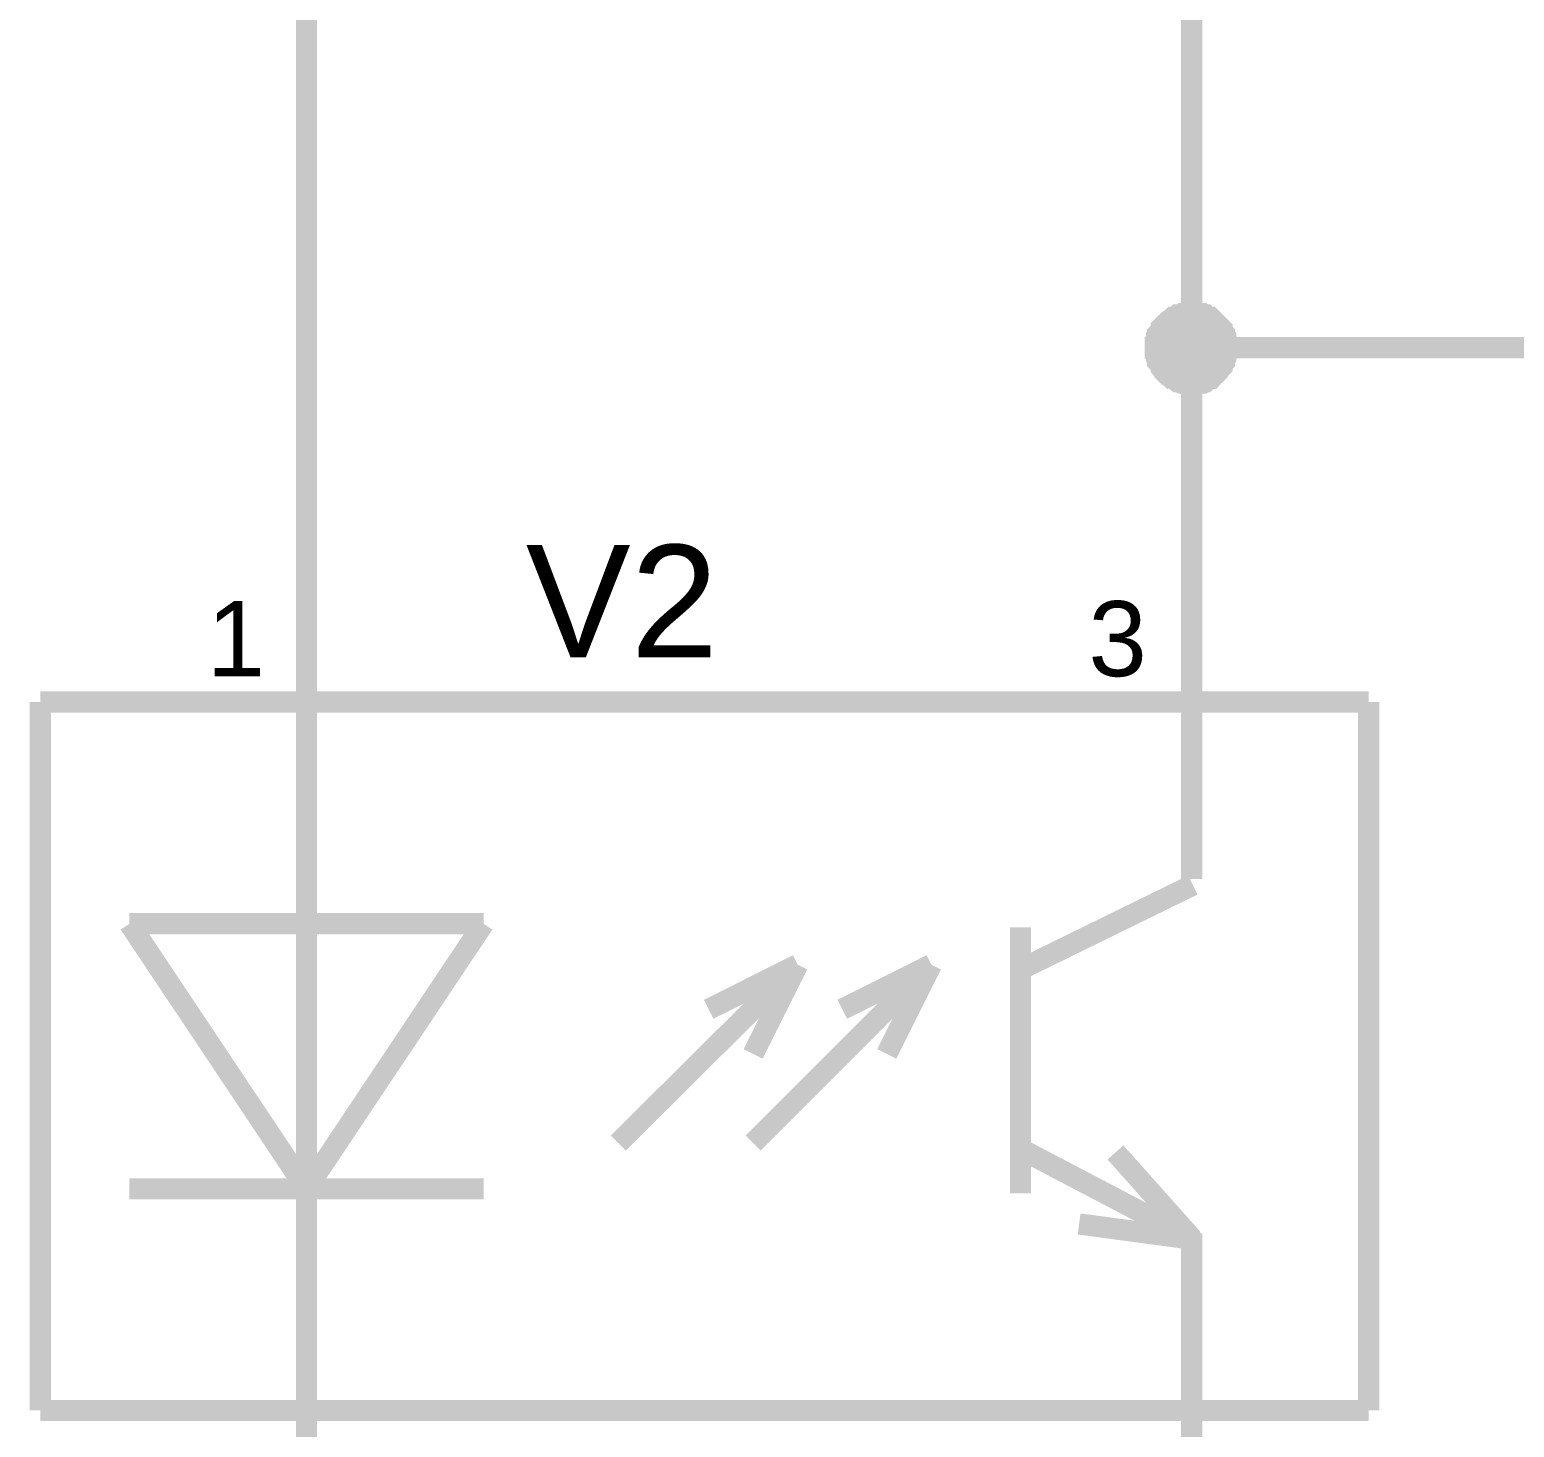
# Model space of a CAD drawing. Header units: millimetres. Extents: x -2024 to 917, y -725 to 13.
# Drawn here: x -1995.28 to -1974.33, y -684.41 to -664.68 of the extents above; entities that cross this region are included whole.
import ezdxf

# ---------------------------------------------------------------- set-up
doc = ezdxf.new("R2010")
doc.units = ezdxf.units.MM
doc.styles.get("Standard").update_dxf_attribs({"font": 'arial.ttf'})

msp = doc.modelspace()

# ---------------------------------------------------------------- linework, layer by layer
at = {"color": 7}
for points, const_width in [([(-1991.375, -629.177), (-1991.375, -671.667)], 0.3), ([(-1978.879, -664.166), (-1978.879, -666.667)], 0.3), ([(-1978.879, -669.167), (-1978.879, -666.667)], 0.3), ([(-1979.393, -669.167), (-1979.393, -669.134), (-1979.393, -669.117), (-1979.393, -669.084), (-1979.376, -669.068), (-1979.376, -669.035), (-1979.376, -669.018), (-1979.359, -669.001), (-1979.359, -668.968), (-1979.343, -668.952), (-1979.326, -668.935), (-1979.31, -668.902), (-1979.31, -668.885), (-1979.293, -668.869), (-1979.277, -668.852), (-1979.26, -668.836), (-1979.244, -668.819), (-1979.227, -668.803), (-1979.21, -668.786), (-1979.177, -668.77), (-1979.161, -668.753), (-1979.144, -668.736), (-1979.128, -668.736), (-1979.095, -668.72), (-1979.078, -668.703), (-1979.061, -668.703), (-1979.028, -668.687), (-1979.012, -668.687), (-1978.979, -668.687), (-1978.962, -668.67), (-1978.929, -668.67), (-1978.913, -668.67), (-1978.879, -668.67)], 0.3), ([(-1979.393, -669.167), (-1979.393, -669.134), (-1979.393, -669.117), (-1979.393, -669.084), (-1979.376, -669.068), (-1979.376, -669.035), (-1979.376, -669.018), (-1979.359, -669.001), (-1979.359, -668.968), (-1979.343, -668.952), (-1979.326, -668.935), (-1979.31, -668.902), (-1979.31, -668.885), (-1979.293, -668.869), (-1979.277, -668.852), (-1979.26, -668.836), (-1979.244, -668.819), (-1979.227, -668.803), (-1979.21, -668.786), (-1979.177, -668.77), (-1979.161, -668.753), (-1979.144, -668.736), (-1979.128, -668.736), (-1979.095, -668.72), (-1979.078, -668.703), (-1979.061, -668.703), (-1979.028, -668.687), (-1979.012, -668.687), (-1978.979, -668.687), (-1978.962, -668.67), (-1978.929, -668.67), (-1978.913, -668.67), (-1978.879, -668.67)], 0.3), ([(-1979.393, -669.167), (-1979.393, -669.134), (-1979.393, -669.117), (-1979.393, -669.084), (-1979.376, -669.068), (-1979.376, -669.035), (-1979.376, -669.018), (-1979.359, -669.001), (-1979.359, -668.968), (-1979.343, -668.952), (-1979.326, -668.935), (-1979.31, -668.902), (-1979.31, -668.885), (-1979.293, -668.869), (-1979.277, -668.852), (-1979.26, -668.836), (-1979.244, -668.819), (-1979.227, -668.803), (-1979.21, -668.786), (-1979.177, -668.77), (-1979.161, -668.753), (-1979.144, -668.736), (-1979.128, -668.736), (-1979.095, -668.72), (-1979.078, -668.703), (-1979.061, -668.703), (-1979.028, -668.687), (-1979.012, -668.687), (-1978.979, -668.687), (-1978.962, -668.67), (-1978.929, -668.67), (-1978.913, -668.67), (-1978.879, -668.67)], 0.3), ([(-1979.393, -669.167), (-1979.393, -669.134), (-1979.393, -669.117), (-1979.393, -669.084), (-1979.376, -669.068), (-1979.376, -669.035), (-1979.376, -669.018), (-1979.359, -669.001), (-1979.359, -668.968), (-1979.343, -668.952), (-1979.326, -668.935), (-1979.31, -668.902), (-1979.31, -668.885), (-1979.293, -668.869), (-1979.277, -668.852), (-1979.26, -668.836), (-1979.244, -668.819), (-1979.227, -668.803), (-1979.21, -668.786), (-1979.177, -668.77), (-1979.161, -668.753), (-1979.144, -668.736), (-1979.128, -668.736), (-1979.095, -668.72), (-1979.078, -668.703), (-1979.061, -668.703), (-1979.028, -668.687), (-1979.012, -668.687), (-1978.979, -668.687), (-1978.962, -668.67), (-1978.929, -668.67), (-1978.913, -668.67), (-1978.879, -668.67)], 0.3), ([(-1978.879, -668.67), (-1978.879, -668.67)], 0.3), ([(-1978.879, -668.67), (-1978.846, -668.67), (-1978.83, -668.67), (-1978.797, -668.67), (-1978.78, -668.687), (-1978.747, -668.687), (-1978.73, -668.687), (-1978.714, -668.703), (-1978.681, -668.703), (-1978.664, -668.72), (-1978.648, -668.736), (-1978.615, -668.736), (-1978.598, -668.753), (-1978.582, -668.77), (-1978.565, -668.786), (-1978.548, -668.803), (-1978.532, -668.819), (-1978.515, -668.836), (-1978.499, -668.852), (-1978.482, -668.869), (-1978.466, -668.885), (-1978.449, -668.902), (-1978.449, -668.935), (-1978.433, -668.952), (-1978.416, -668.968), (-1978.416, -669.001), (-1978.399, -669.018), (-1978.399, -669.035), (-1978.399, -669.068), (-1978.383, -669.084), (-1978.383, -669.117), (-1978.383, -669.134), (-1978.383, -669.167)], 0.3), ([(-1978.879, -668.67), (-1978.879, -668.67)], 0.3), ([(-1978.879, -668.67), (-1978.846, -668.67), (-1978.83, -668.67), (-1978.797, -668.67), (-1978.78, -668.687), (-1978.747, -668.687), (-1978.73, -668.687), (-1978.714, -668.703), (-1978.681, -668.703), (-1978.664, -668.72), (-1978.648, -668.736), (-1978.615, -668.736), (-1978.598, -668.753), (-1978.582, -668.77), (-1978.565, -668.786), (-1978.548, -668.803), (-1978.532, -668.819), (-1978.515, -668.836), (-1978.499, -668.852), (-1978.482, -668.869), (-1978.466, -668.885), (-1978.449, -668.902), (-1978.449, -668.935), (-1978.433, -668.952), (-1978.416, -668.968), (-1978.416, -669.001), (-1978.399, -669.018), (-1978.399, -669.035), (-1978.399, -669.068), (-1978.383, -669.084), (-1978.383, -669.117), (-1978.383, -669.134), (-1978.383, -669.167)], 0.3), ([(-1978.879, -668.67), (-1978.879, -668.67)], 0.3), ([(-1978.879, -668.67), (-1978.846, -668.67), (-1978.83, -668.67), (-1978.797, -668.67), (-1978.78, -668.687), (-1978.747, -668.687), (-1978.73, -668.687), (-1978.714, -668.703), (-1978.681, -668.703), (-1978.664, -668.72), (-1978.648, -668.736), (-1978.615, -668.736), (-1978.598, -668.753), (-1978.582, -668.77), (-1978.565, -668.786), (-1978.548, -668.803), (-1978.532, -668.819), (-1978.515, -668.836), (-1978.499, -668.852), (-1978.482, -668.869), (-1978.466, -668.885), (-1978.449, -668.902), (-1978.449, -668.935), (-1978.433, -668.952), (-1978.416, -668.968), (-1978.416, -669.001), (-1978.399, -669.018), (-1978.399, -669.035), (-1978.399, -669.068), (-1978.383, -669.084), (-1978.383, -669.117), (-1978.383, -669.134), (-1978.383, -669.167)], 0.3), ([(-1978.879, -668.67), (-1978.879, -668.67)], 0.3), ([(-1978.879, -668.67), (-1978.846, -668.67), (-1978.83, -668.67), (-1978.797, -668.67), (-1978.78, -668.687), (-1978.747, -668.687), (-1978.73, -668.687), (-1978.714, -668.703), (-1978.681, -668.703), (-1978.664, -668.72), (-1978.648, -668.736), (-1978.615, -668.736), (-1978.598, -668.753), (-1978.582, -668.77), (-1978.565, -668.786), (-1978.548, -668.803), (-1978.532, -668.819), (-1978.515, -668.836), (-1978.499, -668.852), (-1978.482, -668.869), (-1978.466, -668.885), (-1978.449, -668.902), (-1978.449, -668.935), (-1978.433, -668.952), (-1978.416, -668.968), (-1978.416, -669.001), (-1978.399, -669.018), (-1978.399, -669.035), (-1978.399, -669.068), (-1978.383, -669.084), (-1978.383, -669.117), (-1978.383, -669.134), (-1978.383, -669.167)], 0.3), ([(-1979.393, -669.167), (-1979.393, -669.134), (-1979.393, -669.117), (-1979.393, -669.084), (-1979.376, -669.068), (-1979.376, -669.035), (-1979.376, -669.018), (-1979.359, -669.001), (-1979.359, -668.968), (-1979.343, -668.952), (-1979.326, -668.935), (-1979.31, -668.902), (-1979.31, -668.885), (-1979.293, -668.869), (-1979.277, -668.852), (-1979.26, -668.836), (-1979.244, -668.819), (-1979.227, -668.803), (-1979.21, -668.786), (-1979.177, -668.77), (-1979.161, -668.753), (-1979.144, -668.736), (-1979.128, -668.736), (-1979.095, -668.72), (-1979.078, -668.703), (-1979.061, -668.703), (-1979.028, -668.687), (-1979.012, -668.687), (-1978.979, -668.687), (-1978.962, -668.67), (-1978.929, -668.67), (-1978.913, -668.67), (-1978.879, -668.67)], 0.0991), ([(-1979.393, -669.167), (-1979.393, -669.134), (-1979.393, -669.117), (-1979.393, -669.084), (-1979.376, -669.068), (-1979.376, -669.035), (-1979.376, -669.018), (-1979.359, -669.001), (-1979.359, -668.968), (-1979.343, -668.952), (-1979.326, -668.935), (-1979.31, -668.902), (-1979.31, -668.885), (-1979.293, -668.869), (-1979.277, -668.852), (-1979.26, -668.836), (-1979.244, -668.819), (-1979.227, -668.803), (-1979.21, -668.786), (-1979.177, -668.77), (-1979.161, -668.753), (-1979.144, -668.736), (-1979.128, -668.736), (-1979.095, -668.72), (-1979.078, -668.703), (-1979.061, -668.703), (-1979.028, -668.687), (-1979.012, -668.687), (-1978.979, -668.687), (-1978.962, -668.67), (-1978.929, -668.67), (-1978.913, -668.67), (-1978.879, -668.67)], 0.0991), ([(-1979.393, -669.167), (-1979.393, -669.134), (-1979.393, -669.117), (-1979.393, -669.084), (-1979.376, -669.068), (-1979.376, -669.035), (-1979.376, -669.018), (-1979.359, -669.001), (-1979.359, -668.968), (-1979.343, -668.952), (-1979.326, -668.935), (-1979.31, -668.902), (-1979.31, -668.885), (-1979.293, -668.869), (-1979.277, -668.852), (-1979.26, -668.836), (-1979.244, -668.819), (-1979.227, -668.803), (-1979.21, -668.786), (-1979.177, -668.77), (-1979.161, -668.753), (-1979.144, -668.736), (-1979.128, -668.736), (-1979.095, -668.72), (-1979.078, -668.703), (-1979.061, -668.703), (-1979.028, -668.687), (-1979.012, -668.687), (-1978.979, -668.687), (-1978.962, -668.67), (-1978.929, -668.67), (-1978.913, -668.67), (-1978.879, -668.67)], 0.0991), ([(-1979.393, -669.167), (-1979.393, -669.134), (-1979.393, -669.117), (-1979.393, -669.084), (-1979.376, -669.068), (-1979.376, -669.035), (-1979.376, -669.018), (-1979.359, -669.001), (-1979.359, -668.968), (-1979.343, -668.952), (-1979.326, -668.935), (-1979.31, -668.902), (-1979.31, -668.885), (-1979.293, -668.869), (-1979.277, -668.852), (-1979.26, -668.836), (-1979.244, -668.819), (-1979.227, -668.803), (-1979.21, -668.786), (-1979.177, -668.77), (-1979.161, -668.753), (-1979.144, -668.736), (-1979.128, -668.736), (-1979.095, -668.72), (-1979.078, -668.703), (-1979.061, -668.703), (-1979.028, -668.687), (-1979.012, -668.687), (-1978.979, -668.687), (-1978.962, -668.67), (-1978.929, -668.67), (-1978.913, -668.67), (-1978.879, -668.67)], 0.0991), ([(-1978.879, -668.67), (-1978.879, -668.67)], 0.0991), ([(-1978.879, -668.67), (-1978.846, -668.67), (-1978.83, -668.67), (-1978.797, -668.67), (-1978.78, -668.687), (-1978.747, -668.687), (-1978.73, -668.687), (-1978.714, -668.703), (-1978.681, -668.703), (-1978.664, -668.72), (-1978.648, -668.736), (-1978.615, -668.736), (-1978.598, -668.753), (-1978.582, -668.77), (-1978.565, -668.786), (-1978.548, -668.803), (-1978.532, -668.819), (-1978.515, -668.836), (-1978.499, -668.852), (-1978.482, -668.869), (-1978.466, -668.885), (-1978.449, -668.902), (-1978.449, -668.935), (-1978.433, -668.952), (-1978.416, -668.968), (-1978.416, -669.001), (-1978.399, -669.018), (-1978.399, -669.035), (-1978.399, -669.068), (-1978.383, -669.084), (-1978.383, -669.117), (-1978.383, -669.134), (-1978.383, -669.167)], 0.0991), ([(-1978.879, -668.67), (-1978.879, -668.67)], 0.0991), ([(-1978.879, -668.67), (-1978.846, -668.67), (-1978.83, -668.67), (-1978.797, -668.67), (-1978.78, -668.687), (-1978.747, -668.687), (-1978.73, -668.687), (-1978.714, -668.703), (-1978.681, -668.703), (-1978.664, -668.72), (-1978.648, -668.736), (-1978.615, -668.736), (-1978.598, -668.753), (-1978.582, -668.77), (-1978.565, -668.786), (-1978.548, -668.803), (-1978.532, -668.819), (-1978.515, -668.836), (-1978.499, -668.852), (-1978.482, -668.869), (-1978.466, -668.885), (-1978.449, -668.902), (-1978.449, -668.935), (-1978.433, -668.952), (-1978.416, -668.968), (-1978.416, -669.001), (-1978.399, -669.018), (-1978.399, -669.035), (-1978.399, -669.068), (-1978.383, -669.084), (-1978.383, -669.117), (-1978.383, -669.134), (-1978.383, -669.167)], 0.0991), ([(-1978.879, -668.67), (-1978.879, -668.67)], 0.0991), ([(-1978.879, -668.67), (-1978.846, -668.67), (-1978.83, -668.67), (-1978.797, -668.67), (-1978.78, -668.687), (-1978.747, -668.687), (-1978.73, -668.687), (-1978.714, -668.703), (-1978.681, -668.703), (-1978.664, -668.72), (-1978.648, -668.736), (-1978.615, -668.736), (-1978.598, -668.753), (-1978.582, -668.77), (-1978.565, -668.786), (-1978.548, -668.803), (-1978.532, -668.819), (-1978.515, -668.836), (-1978.499, -668.852), (-1978.482, -668.869), (-1978.466, -668.885), (-1978.449, -668.902), (-1978.449, -668.935), (-1978.433, -668.952), (-1978.416, -668.968), (-1978.416, -669.001), (-1978.399, -669.018), (-1978.399, -669.035), (-1978.399, -669.068), (-1978.383, -669.084), (-1978.383, -669.117), (-1978.383, -669.134), (-1978.383, -669.167)], 0.0991), ([(-1978.879, -668.67), (-1978.879, -668.67)], 0.0991), ([(-1978.879, -668.67), (-1978.846, -668.67), (-1978.83, -668.67), (-1978.797, -668.67), (-1978.78, -668.687), (-1978.747, -668.687), (-1978.73, -668.687), (-1978.714, -668.703), (-1978.681, -668.703), (-1978.664, -668.72), (-1978.648, -668.736), (-1978.615, -668.736), (-1978.598, -668.753), (-1978.582, -668.77), (-1978.565, -668.786), (-1978.548, -668.803), (-1978.532, -668.819), (-1978.515, -668.836), (-1978.499, -668.852), (-1978.482, -668.869), (-1978.466, -668.885), (-1978.449, -668.902), (-1978.449, -668.935), (-1978.433, -668.952), (-1978.416, -668.968), (-1978.416, -669.001), (-1978.399, -669.018), (-1978.399, -669.035), (-1978.399, -669.068), (-1978.383, -669.084), (-1978.383, -669.117), (-1978.383, -669.134), (-1978.383, -669.167)], 0.0991), ([(-1978.879, -669.68), (-1978.913, -669.68), (-1978.929, -669.68), (-1978.962, -669.68), (-1978.979, -669.664), (-1979.012, -669.664), (-1979.028, -669.664), (-1979.061, -669.647), (-1979.078, -669.647), (-1979.095, -669.631), (-1979.128, -669.614), (-1979.144, -669.598), (-1979.161, -669.598), (-1979.177, -669.581), (-1979.21, -669.564), (-1979.227, -669.548), (-1979.244, -669.531), (-1979.26, -669.515), (-1979.277, -669.498), (-1979.293, -669.465), (-1979.31, -669.448), (-1979.31, -669.432), (-1979.326, -669.415), (-1979.343, -669.382), (-1979.359, -669.366), (-1979.359, -669.349), (-1979.376, -669.316), (-1979.376, -669.299), (-1979.376, -669.266), (-1979.393, -669.25), (-1979.393, -669.217), (-1979.393, -669.2), (-1979.393, -669.167)], 0.3), ([(-1979.393, -669.167), (-1979.393, -669.167)], 0.3), ([(-1978.879, -669.68), (-1978.913, -669.68), (-1978.929, -669.68), (-1978.962, -669.68), (-1978.979, -669.664), (-1979.012, -669.664), (-1979.028, -669.664), (-1979.061, -669.647), (-1979.078, -669.647), (-1979.095, -669.631), (-1979.128, -669.614), (-1979.144, -669.598), (-1979.161, -669.598), (-1979.177, -669.581), (-1979.21, -669.564), (-1979.227, -669.548), (-1979.244, -669.531), (-1979.26, -669.515), (-1979.277, -669.498), (-1979.293, -669.465), (-1979.31, -669.448), (-1979.31, -669.432), (-1979.326, -669.415), (-1979.343, -669.382), (-1979.359, -669.366), (-1979.359, -669.349), (-1979.376, -669.316), (-1979.376, -669.299), (-1979.376, -669.266), (-1979.393, -669.25), (-1979.393, -669.217), (-1979.393, -669.2), (-1979.393, -669.167)], 0.3), ([(-1979.393, -669.167), (-1979.393, -669.167)], 0.3), ([(-1978.879, -669.68), (-1978.913, -669.68), (-1978.929, -669.68), (-1978.962, -669.68), (-1978.979, -669.664), (-1979.012, -669.664), (-1979.028, -669.664), (-1979.061, -669.647), (-1979.078, -669.647), (-1979.095, -669.631), (-1979.128, -669.614), (-1979.144, -669.598), (-1979.161, -669.598), (-1979.177, -669.581), (-1979.21, -669.564), (-1979.227, -669.548), (-1979.244, -669.531), (-1979.26, -669.515), (-1979.277, -669.498), (-1979.293, -669.465), (-1979.31, -669.448), (-1979.31, -669.432), (-1979.326, -669.415), (-1979.343, -669.382), (-1979.359, -669.366), (-1979.359, -669.349), (-1979.376, -669.316), (-1979.376, -669.299), (-1979.376, -669.266), (-1979.393, -669.25), (-1979.393, -669.217), (-1979.393, -669.2), (-1979.393, -669.167)], 0.3), ([(-1979.393, -669.167), (-1979.393, -669.167)], 0.3), ([(-1978.879, -669.68), (-1978.913, -669.68), (-1978.929, -669.68), (-1978.962, -669.68), (-1978.979, -669.664), (-1979.012, -669.664), (-1979.028, -669.664), (-1979.061, -669.647), (-1979.078, -669.647), (-1979.095, -669.631), (-1979.128, -669.614), (-1979.144, -669.598), (-1979.161, -669.598), (-1979.177, -669.581), (-1979.21, -669.564), (-1979.227, -669.548), (-1979.244, -669.531), (-1979.26, -669.515), (-1979.277, -669.498), (-1979.293, -669.465), (-1979.31, -669.448), (-1979.31, -669.432), (-1979.326, -669.415), (-1979.343, -669.382), (-1979.359, -669.366), (-1979.359, -669.349), (-1979.376, -669.316), (-1979.376, -669.299), (-1979.376, -669.266), (-1979.393, -669.25), (-1979.393, -669.217), (-1979.393, -669.2), (-1979.393, -669.167)], 0.3), ([(-1979.393, -669.167), (-1979.393, -669.167)], 0.3), ([(-1978.879, -669.68), (-1978.913, -669.68), (-1978.929, -669.68), (-1978.962, -669.68), (-1978.979, -669.664), (-1979.012, -669.664), (-1979.028, -669.664), (-1979.061, -669.647), (-1979.078, -669.647), (-1979.095, -669.631), (-1979.128, -669.614), (-1979.144, -669.598), (-1979.161, -669.598), (-1979.177, -669.581), (-1979.21, -669.564), (-1979.227, -669.548), (-1979.244, -669.531), (-1979.26, -669.515), (-1979.277, -669.498), (-1979.293, -669.465), (-1979.31, -669.448), (-1979.31, -669.432), (-1979.326, -669.415), (-1979.343, -669.382), (-1979.359, -669.366), (-1979.359, -669.349), (-1979.376, -669.316), (-1979.376, -669.299), (-1979.376, -669.266), (-1979.393, -669.25), (-1979.393, -669.217), (-1979.393, -669.2), (-1979.393, -669.167)], 0.0991), ([(-1979.393, -669.167), (-1979.393, -669.167)], 0.0991), ([(-1978.879, -669.68), (-1978.913, -669.68), (-1978.929, -669.68), (-1978.962, -669.68), (-1978.979, -669.664), (-1979.012, -669.664), (-1979.028, -669.664), (-1979.061, -669.647), (-1979.078, -669.647), (-1979.095, -669.631), (-1979.128, -669.614), (-1979.144, -669.598), (-1979.161, -669.598), (-1979.177, -669.581), (-1979.21, -669.564), (-1979.227, -669.548), (-1979.244, -669.531), (-1979.26, -669.515), (-1979.277, -669.498), (-1979.293, -669.465), (-1979.31, -669.448), (-1979.31, -669.432), (-1979.326, -669.415), (-1979.343, -669.382), (-1979.359, -669.366), (-1979.359, -669.349), (-1979.376, -669.316), (-1979.376, -669.299), (-1979.376, -669.266), (-1979.393, -669.25), (-1979.393, -669.217), (-1979.393, -669.2), (-1979.393, -669.167)], 0.0991), ([(-1979.393, -669.167), (-1979.393, -669.167)], 0.0991), ([(-1978.879, -669.68), (-1978.913, -669.68), (-1978.929, -669.68), (-1978.962, -669.68), (-1978.979, -669.664), (-1979.012, -669.664), (-1979.028, -669.664), (-1979.061, -669.647), (-1979.078, -669.647), (-1979.095, -669.631), (-1979.128, -669.614), (-1979.144, -669.598), (-1979.161, -669.598), (-1979.177, -669.581), (-1979.21, -669.564), (-1979.227, -669.548), (-1979.244, -669.531), (-1979.26, -669.515), (-1979.277, -669.498), (-1979.293, -669.465), (-1979.31, -669.448), (-1979.31, -669.432), (-1979.326, -669.415), (-1979.343, -669.382), (-1979.359, -669.366), (-1979.359, -669.349), (-1979.376, -669.316), (-1979.376, -669.299), (-1979.376, -669.266), (-1979.393, -669.25), (-1979.393, -669.217), (-1979.393, -669.2), (-1979.393, -669.167)], 0.0991), ([(-1979.393, -669.167), (-1979.393, -669.167)], 0.0991), ([(-1978.879, -669.68), (-1978.913, -669.68), (-1978.929, -669.68), (-1978.962, -669.68), (-1978.979, -669.664), (-1979.012, -669.664), (-1979.028, -669.664), (-1979.061, -669.647), (-1979.078, -669.647), (-1979.095, -669.631), (-1979.128, -669.614), (-1979.144, -669.598), (-1979.161, -669.598), (-1979.177, -669.581), (-1979.21, -669.564), (-1979.227, -669.548), (-1979.244, -669.531), (-1979.26, -669.515), (-1979.277, -669.498), (-1979.293, -669.465), (-1979.31, -669.448), (-1979.31, -669.432), (-1979.326, -669.415), (-1979.343, -669.382), (-1979.359, -669.366), (-1979.359, -669.349), (-1979.376, -669.316), (-1979.376, -669.299), (-1979.376, -669.266), (-1979.393, -669.25), (-1979.393, -669.217), (-1979.393, -669.2), (-1979.393, -669.167)], 0.0991), ([(-1979.393, -669.167), (-1979.393, -669.167)], 0.0991), ([(-1968.883, -675.426), (-1968.883, -669.167), (-1978.879, -669.167), (-1978.879, -671.667)], 0.3), ([(-1978.383, -669.167), (-1978.383, -669.2), (-1978.383, -669.217), (-1978.383, -669.25), (-1978.399, -669.266), (-1978.399, -669.299), (-1978.399, -669.316), (-1978.416, -669.349), (-1978.416, -669.366), (-1978.433, -669.382), (-1978.449, -669.415), (-1978.449, -669.432), (-1978.466, -669.448), (-1978.482, -669.465), (-1978.499, -669.498), (-1978.515, -669.515), (-1978.532, -669.531), (-1978.548, -669.548), (-1978.565, -669.564), (-1978.582, -669.581), (-1978.598, -669.598), (-1978.615, -669.598), (-1978.648, -669.614), (-1978.664, -669.631), (-1978.681, -669.647), (-1978.714, -669.647), (-1978.73, -669.664), (-1978.747, -669.664), (-1978.78, -669.664), (-1978.797, -669.68), (-1978.83, -669.68), (-1978.846, -669.68), (-1978.879, -669.68)], 0.3), ([(-1978.383, -669.167), (-1978.383, -669.2), (-1978.383, -669.217), (-1978.383, -669.25), (-1978.399, -669.266), (-1978.399, -669.299), (-1978.399, -669.316), (-1978.416, -669.349), (-1978.416, -669.366), (-1978.433, -669.382), (-1978.449, -669.415), (-1978.449, -669.432), (-1978.466, -669.448), (-1978.482, -669.465), (-1978.499, -669.498), (-1978.515, -669.515), (-1978.532, -669.531), (-1978.548, -669.548), (-1978.565, -669.564), (-1978.582, -669.581), (-1978.598, -669.598), (-1978.615, -669.598), (-1978.648, -669.614), (-1978.664, -669.631), (-1978.681, -669.647), (-1978.714, -669.647), (-1978.73, -669.664), (-1978.747, -669.664), (-1978.78, -669.664), (-1978.797, -669.68), (-1978.83, -669.68), (-1978.846, -669.68), (-1978.879, -669.68)], 0.3), ([(-1978.383, -669.167), (-1978.383, -669.2), (-1978.383, -669.217), (-1978.383, -669.25), (-1978.399, -669.266), (-1978.399, -669.299), (-1978.399, -669.316), (-1978.416, -669.349), (-1978.416, -669.366), (-1978.433, -669.382), (-1978.449, -669.415), (-1978.449, -669.432), (-1978.466, -669.448), (-1978.482, -669.465), (-1978.499, -669.498), (-1978.515, -669.515), (-1978.532, -669.531), (-1978.548, -669.548), (-1978.565, -669.564), (-1978.582, -669.581), (-1978.598, -669.598), (-1978.615, -669.598), (-1978.648, -669.614), (-1978.664, -669.631), (-1978.681, -669.647), (-1978.714, -669.647), (-1978.73, -669.664), (-1978.747, -669.664), (-1978.78, -669.664), (-1978.797, -669.68), (-1978.83, -669.68), (-1978.846, -669.68), (-1978.879, -669.68)], 0.3), ([(-1978.383, -669.167), (-1978.383, -669.2), (-1978.383, -669.217), (-1978.383, -669.25), (-1978.399, -669.266), (-1978.399, -669.299), (-1978.399, -669.316), (-1978.416, -669.349), (-1978.416, -669.366), (-1978.433, -669.382), (-1978.449, -669.415), (-1978.449, -669.432), (-1978.466, -669.448), (-1978.482, -669.465), (-1978.499, -669.498), (-1978.515, -669.515), (-1978.532, -669.531), (-1978.548, -669.548), (-1978.565, -669.564), (-1978.582, -669.581), (-1978.598, -669.598), (-1978.615, -669.598), (-1978.648, -669.614), (-1978.664, -669.631), (-1978.681, -669.647), (-1978.714, -669.647), (-1978.73, -669.664), (-1978.747, -669.664), (-1978.78, -669.664), (-1978.797, -669.68), (-1978.83, -669.68), (-1978.846, -669.68), (-1978.879, -669.68)], 0.3), ([(-1978.383, -669.167), (-1978.383, -669.2), (-1978.383, -669.217), (-1978.383, -669.25), (-1978.399, -669.266), (-1978.399, -669.299), (-1978.399, -669.316), (-1978.416, -669.349), (-1978.416, -669.366), (-1978.433, -669.382), (-1978.449, -669.415), (-1978.449, -669.432), (-1978.466, -669.448), (-1978.482, -669.465), (-1978.499, -669.498), (-1978.515, -669.515), (-1978.532, -669.531), (-1978.548, -669.548), (-1978.565, -669.564), (-1978.582, -669.581), (-1978.598, -669.598), (-1978.615, -669.598), (-1978.648, -669.614), (-1978.664, -669.631), (-1978.681, -669.647), (-1978.714, -669.647), (-1978.73, -669.664), (-1978.747, -669.664), (-1978.78, -669.664), (-1978.797, -669.68), (-1978.83, -669.68), (-1978.846, -669.68), (-1978.879, -669.68)], 0.0991), ([(-1978.383, -669.167), (-1978.383, -669.2), (-1978.383, -669.217), (-1978.383, -669.25), (-1978.399, -669.266), (-1978.399, -669.299), (-1978.399, -669.316), (-1978.416, -669.349), (-1978.416, -669.366), (-1978.433, -669.382), (-1978.449, -669.415), (-1978.449, -669.432), (-1978.466, -669.448), (-1978.482, -669.465), (-1978.499, -669.498), (-1978.515, -669.515), (-1978.532, -669.531), (-1978.548, -669.548), (-1978.565, -669.564), (-1978.582, -669.581), (-1978.598, -669.598), (-1978.615, -669.598), (-1978.648, -669.614), (-1978.664, -669.631), (-1978.681, -669.647), (-1978.714, -669.647), (-1978.73, -669.664), (-1978.747, -669.664), (-1978.78, -669.664), (-1978.797, -669.68), (-1978.83, -669.68), (-1978.846, -669.68), (-1978.879, -669.68)], 0.0991), ([(-1978.383, -669.167), (-1978.383, -669.2), (-1978.383, -669.217), (-1978.383, -669.25), (-1978.399, -669.266), (-1978.399, -669.299), (-1978.399, -669.316), (-1978.416, -669.349), (-1978.416, -669.366), (-1978.433, -669.382), (-1978.449, -669.415), (-1978.449, -669.432), (-1978.466, -669.448), (-1978.482, -669.465), (-1978.499, -669.498), (-1978.515, -669.515), (-1978.532, -669.531), (-1978.548, -669.548), (-1978.565, -669.564), (-1978.582, -669.581), (-1978.598, -669.598), (-1978.615, -669.598), (-1978.648, -669.614), (-1978.664, -669.631), (-1978.681, -669.647), (-1978.714, -669.647), (-1978.73, -669.664), (-1978.747, -669.664), (-1978.78, -669.664), (-1978.797, -669.68), (-1978.83, -669.68), (-1978.846, -669.68), (-1978.879, -669.68)], 0.0991), ([(-1978.383, -669.167), (-1978.383, -669.2), (-1978.383, -669.217), (-1978.383, -669.25), (-1978.399, -669.266), (-1978.399, -669.299), (-1978.399, -669.316), (-1978.416, -669.349), (-1978.416, -669.366), (-1978.433, -669.382), (-1978.449, -669.415), (-1978.449, -669.432), (-1978.466, -669.448), (-1978.482, -669.465), (-1978.499, -669.498), (-1978.515, -669.515), (-1978.532, -669.531), (-1978.548, -669.548), (-1978.565, -669.564), (-1978.582, -669.581), (-1978.598, -669.598), (-1978.615, -669.598), (-1978.648, -669.614), (-1978.664, -669.631), (-1978.681, -669.647), (-1978.714, -669.647), (-1978.73, -669.664), (-1978.747, -669.664), (-1978.78, -669.664), (-1978.797, -669.68), (-1978.83, -669.68), (-1978.846, -669.68), (-1978.879, -669.68)], 0.0991), ([(-1978.383, -669.167), (-1978.383, -669.167), (-1978.383, -669.167), (-1978.383, -669.167), (-1978.383, -669.167), (-1978.383, -669.167), (-1978.383, -669.167), (-1978.383, -669.167), (-1978.383, -669.167), (-1978.383, -669.167), (-1978.383, -669.167), (-1978.383, -669.167), (-1978.383, -669.167), (-1978.383, -669.167), (-1978.383, -669.167), (-1978.383, -669.167), (-1978.383, -669.167), (-1978.383, -669.167), (-1978.383, -669.167), (-1978.383, -669.167), (-1978.383, -669.167), (-1978.383, -669.167), (-1978.383, -669.167), (-1978.383, -669.167), (-1978.383, -669.167), (-1978.383, -669.167), (-1978.383, -669.167), (-1978.383, -669.167), (-1978.383, -669.167), (-1978.383, -669.167), (-1978.383, -669.167), (-1978.383, -669.167), (-1978.383, -669.167)], 0.3), ([(-1978.383, -669.167), (-1978.383, -669.167)], 0.3), ([(-1978.383, -669.167), (-1978.383, -669.167), (-1978.383, -669.167), (-1978.383, -669.167), (-1978.383, -669.167), (-1978.383, -669.167), (-1978.383, -669.167), (-1978.383, -669.167), (-1978.383, -669.167), (-1978.383, -669.167), (-1978.383, -669.167), (-1978.383, -669.167), (-1978.383, -669.167), (-1978.383, -669.167), (-1978.383, -669.167), (-1978.383, -669.167), (-1978.383, -669.167), (-1978.383, -669.167), (-1978.383, -669.167), (-1978.383, -669.167), (-1978.383, -669.167), (-1978.383, -669.167), (-1978.383, -669.167), (-1978.383, -669.167), (-1978.383, -669.167), (-1978.383, -669.167), (-1978.383, -669.167), (-1978.383, -669.167), (-1978.383, -669.167), (-1978.383, -669.167), (-1978.383, -669.167), (-1978.383, -669.167), (-1978.383, -669.167)], 0.3), ([(-1978.383, -669.167), (-1978.383, -669.167)], 0.3), ([(-1978.383, -669.167), (-1978.383, -669.167), (-1978.383, -669.167), (-1978.383, -669.167), (-1978.383, -669.167), (-1978.383, -669.167), (-1978.383, -669.167), (-1978.383, -669.167), (-1978.383, -669.167), (-1978.383, -669.167), (-1978.383, -669.167), (-1978.383, -669.167), (-1978.383, -669.167), (-1978.383, -669.167), (-1978.383, -669.167), (-1978.383, -669.167), (-1978.383, -669.167), (-1978.383, -669.167), (-1978.383, -669.167), (-1978.383, -669.167), (-1978.383, -669.167), (-1978.383, -669.167), (-1978.383, -669.167), (-1978.383, -669.167), (-1978.383, -669.167), (-1978.383, -669.167), (-1978.383, -669.167), (-1978.383, -669.167), (-1978.383, -669.167), (-1978.383, -669.167), (-1978.383, -669.167), (-1978.383, -669.167), (-1978.383, -669.167)], 0.3), ([(-1978.383, -669.167), (-1978.383, -669.167)], 0.3), ([(-1978.383, -669.167), (-1978.383, -669.167), (-1978.383, -669.167), (-1978.383, -669.167), (-1978.383, -669.167), (-1978.383, -669.167), (-1978.383, -669.167), (-1978.383, -669.167), (-1978.383, -669.167), (-1978.383, -669.167), (-1978.383, -669.167), (-1978.383, -669.167), (-1978.383, -669.167), (-1978.383, -669.167), (-1978.383, -669.167), (-1978.383, -669.167), (-1978.383, -669.167), (-1978.383, -669.167), (-1978.383, -669.167), (-1978.383, -669.167), (-1978.383, -669.167), (-1978.383, -669.167), (-1978.383, -669.167), (-1978.383, -669.167), (-1978.383, -669.167), (-1978.383, -669.167), (-1978.383, -669.167), (-1978.383, -669.167), (-1978.383, -669.167), (-1978.383, -669.167), (-1978.383, -669.167), (-1978.383, -669.167), (-1978.383, -669.167)], 0.3), ([(-1978.383, -669.167), (-1978.383, -669.167)], 0.3), ([(-1978.383, -669.167), (-1978.383, -669.167), (-1978.383, -669.167), (-1978.383, -669.167), (-1978.383, -669.167), (-1978.383, -669.167), (-1978.383, -669.167), (-1978.383, -669.167), (-1978.383, -669.167), (-1978.383, -669.167), (-1978.383, -669.167), (-1978.383, -669.167), (-1978.383, -669.167), (-1978.383, -669.167), (-1978.383, -669.167), (-1978.383, -669.167), (-1978.383, -669.167), (-1978.383, -669.167), (-1978.383, -669.167), (-1978.383, -669.167), (-1978.383, -669.167), (-1978.383, -669.167), (-1978.383, -669.167), (-1978.383, -669.167), (-1978.383, -669.167), (-1978.383, -669.167), (-1978.383, -669.167), (-1978.383, -669.167), (-1978.383, -669.167), (-1978.383, -669.167), (-1978.383, -669.167), (-1978.383, -669.167), (-1978.383, -669.167)], 0.0991), ([(-1978.383, -669.167), (-1978.383, -669.167)], 0.0991), ([(-1978.383, -669.167), (-1978.383, -669.167), (-1978.383, -669.167), (-1978.383, -669.167), (-1978.383, -669.167), (-1978.383, -669.167), (-1978.383, -669.167), (-1978.383, -669.167), (-1978.383, -669.167), (-1978.383, -669.167), (-1978.383, -669.167), (-1978.383, -669.167), (-1978.383, -669.167), (-1978.383, -669.167), (-1978.383, -669.167), (-1978.383, -669.167), (-1978.383, -669.167), (-1978.383, -669.167), (-1978.383, -669.167), (-1978.383, -669.167), (-1978.383, -669.167), (-1978.383, -669.167), (-1978.383, -669.167), (-1978.383, -669.167), (-1978.383, -669.167), (-1978.383, -669.167), (-1978.383, -669.167), (-1978.383, -669.167), (-1978.383, -669.167), (-1978.383, -669.167), (-1978.383, -669.167), (-1978.383, -669.167), (-1978.383, -669.167)], 0.0991), ([(-1978.383, -669.167), (-1978.383, -669.167)], 0.0991), ([(-1978.383, -669.167), (-1978.383, -669.167), (-1978.383, -669.167), (-1978.383, -669.167), (-1978.383, -669.167), (-1978.383, -669.167), (-1978.383, -669.167), (-1978.383, -669.167), (-1978.383, -669.167), (-1978.383, -669.167), (-1978.383, -669.167), (-1978.383, -669.167), (-1978.383, -669.167), (-1978.383, -669.167), (-1978.383, -669.167), (-1978.383, -669.167), (-1978.383, -669.167), (-1978.383, -669.167), (-1978.383, -669.167), (-1978.383, -669.167), (-1978.383, -669.167), (-1978.383, -669.167), (-1978.383, -669.167), (-1978.383, -669.167), (-1978.383, -669.167), (-1978.383, -669.167), (-1978.383, -669.167), (-1978.383, -669.167), (-1978.383, -669.167), (-1978.383, -669.167), (-1978.383, -669.167), (-1978.383, -669.167), (-1978.383, -669.167)], 0.0991), ([(-1978.383, -669.167), (-1978.383, -669.167)], 0.0991), ([(-1978.383, -669.167), (-1978.383, -669.167), (-1978.383, -669.167), (-1978.383, -669.167), (-1978.383, -669.167), (-1978.383, -669.167), (-1978.383, -669.167), (-1978.383, -669.167), (-1978.383, -669.167), (-1978.383, -669.167), (-1978.383, -669.167), (-1978.383, -669.167), (-1978.383, -669.167), (-1978.383, -669.167), (-1978.383, -669.167), (-1978.383, -669.167), (-1978.383, -669.167), (-1978.383, -669.167), (-1978.383, -669.167), (-1978.383, -669.167), (-1978.383, -669.167), (-1978.383, -669.167), (-1978.383, -669.167), (-1978.383, -669.167), (-1978.383, -669.167), (-1978.383, -669.167), (-1978.383, -669.167), (-1978.383, -669.167), (-1978.383, -669.167), (-1978.383, -669.167), (-1978.383, -669.167), (-1978.383, -669.167), (-1978.383, -669.167)], 0.0991), ([(-1978.383, -669.167), (-1978.383, -669.167)], 0.0991), ([(-1991.375, -676.668), (-1991.375, -671.667)], 0.3), ([(-1978.879, -676.668), (-1978.879, -671.667)], 0.3), ([(-1995.133, -674.168), (-1976.38, -674.168)], 0.3), ([(-1995.133, -684.169), (-1995.133, -674.168)], 0.3), ([(-1976.38, -674.168), (-1976.38, -684.169)], 0.3), ([(-1991.375, -676.668), (-1991.375, -681.669)], 0.3), ([(-1978.863, -676.751), (-1981.296, -677.943)], 0.3), ([(-1988.876, -677.297), (-1993.875, -677.297)], 0.3), ([(-1991.375, -681.04), (-1993.875, -677.297)], 0.3), ([(-1988.876, -677.297), (-1991.375, -681.04)], 0.3), ([(-1981.296, -677.347), (-1981.296, -681.106)], 0.3), ([(-1986.973, -680.394), (-1984.441, -677.877)], 0.3), ([(-1984.441, -677.877), (-1985.698, -678.506)], 0.3), ([(-1985.07, -680.394), (-1982.554, -677.877)], 0.3), ([(-1984.441, -677.877), (-1985.07, -679.135)], 0.3), ([(-1982.554, -677.877), (-1983.812, -678.506)], 0.3), ([(-1982.554, -677.877), (-1983.183, -679.135)], 0.3), ([(-1978.863, -681.752), (-1981.296, -680.477)], 0.3), ([(-1978.863, -681.752), (-1979.955, -680.526)], 0.3), ([(-1988.876, -681.04), (-1993.875, -681.04)], 0.3), ([(-1991.375, -681.669), (-1991.375, -686.67)], 0.3), ([(-1978.863, -681.752), (-1980.468, -681.536)], 0.3), ([(-1978.879, -681.669), (-1978.879, -686.67)], 0.3), ([(-1976.38, -684.169), (-1995.133, -684.169)], 0.3)]:
    msp.add_lwpolyline(points, dxfattribs=dict(at, const_width=const_width))
at = {"color": 7, "const_width": 0.508}
msp.add_lwpolyline([(-1979.209, -669.163, 1), (-1978.701, -669.163, 1)], format="xyb", close=True, dxfattribs=at)

# ---------------------------------------------------------------- texts
at = {"color": 7}
for s, height, p in [('V2', 1.5897, (-1988.28, -673.539)), ('3', 1.06, (-1980.336, -673.803)), ('1', 1.06, (-1992.782, -673.803))]:
    msp.add_text(s, height=height, dxfattribs=at).set_placement(p)

doc.saveas('drawing.dxf')
